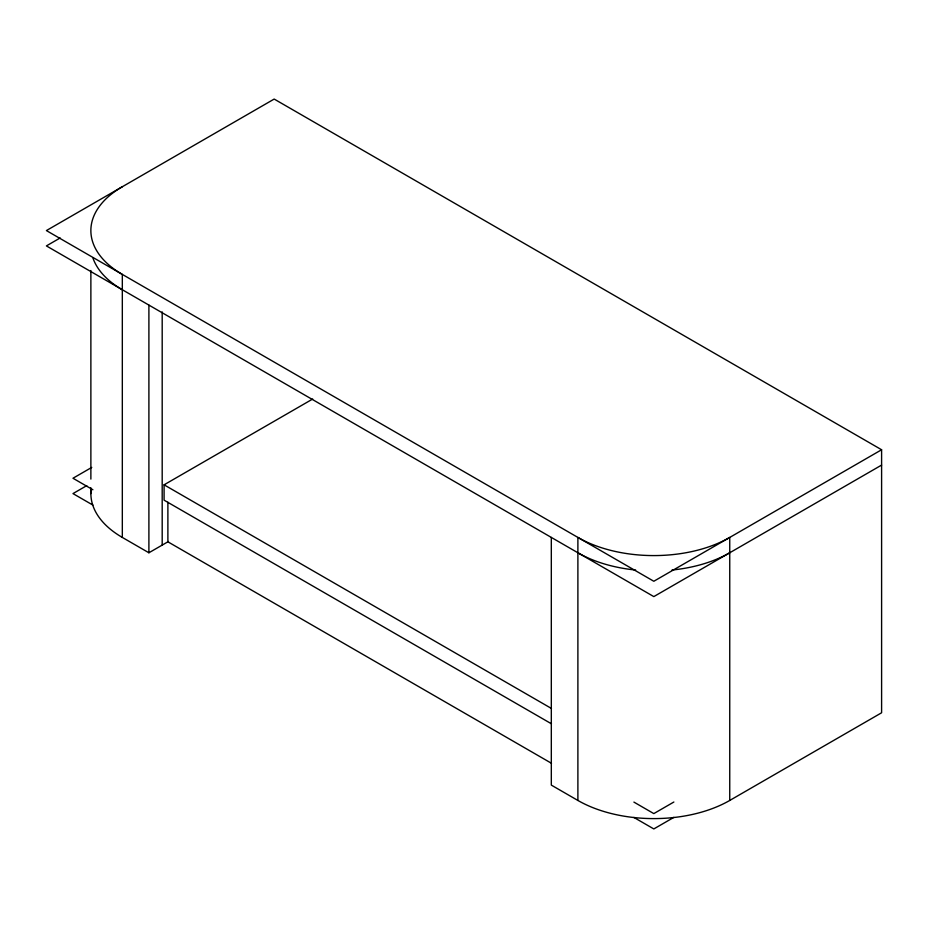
<?xml version="1.0" encoding="UTF-8"?>
<svg xmlns="http://www.w3.org/2000/svg" width="928" height="928" viewBox="0 0 928 928"><rect width="100%" height="100%" fill="white"/><g stroke="black" fill="none" stroke-linecap="round" stroke-linejoin="round"><path stroke-width="1.39" d="M60.169 237.962L46.4 245.908L653.822 596.6L881.6 465.09M91.768 467.399L72.976 478.245L92.893 489.752M86.756 485.634L72.976 493.592L92.893 505.087M551.464 723.817L164.082 500.169L164.082 484.822L312.69 399.028M91.211 488.731A107.381 61.99 0 0 0 122.322 537.428L148.898 552.775L168.455 541.488M881.6 449.755L653.822 581.264L46.4 230.573L274.178 99.064L881.6 449.755L881.6 712.774L729.744 800.446A107.381 61.99 0 0 1 577.889 800.446L551.313 785.1L551.313 537.428M673.867 802.024L653.822 813.601L633.905 802.094M673.867 817.371L653.822 828.936L633.905 817.44M164.082 484.822L551.464 708.47M551.499 763.292L167.887 541.813L167.887 502.222M729.744 800.446L729.744 537.428A107.381 61.99 0 0 1 577.889 537.428L577.889 800.446M162.191 311.901L162.191 545.096M148.898 305.092L148.898 552.775M122.322 537.428L122.322 274.41A107.381 61.99 0 0 1 122.322 186.737M90.874 270.535L90.874 479.103M90.874 487.803L90.874 493.592M122.322 289.745A107.381 61.99 0 0 1 92.939 258.007M729.744 552.763A107.381 61.99 0 0 1 672 570.024M635.634 570.024A107.381 61.99 0 0 1 577.889 552.763"/></g></svg>
